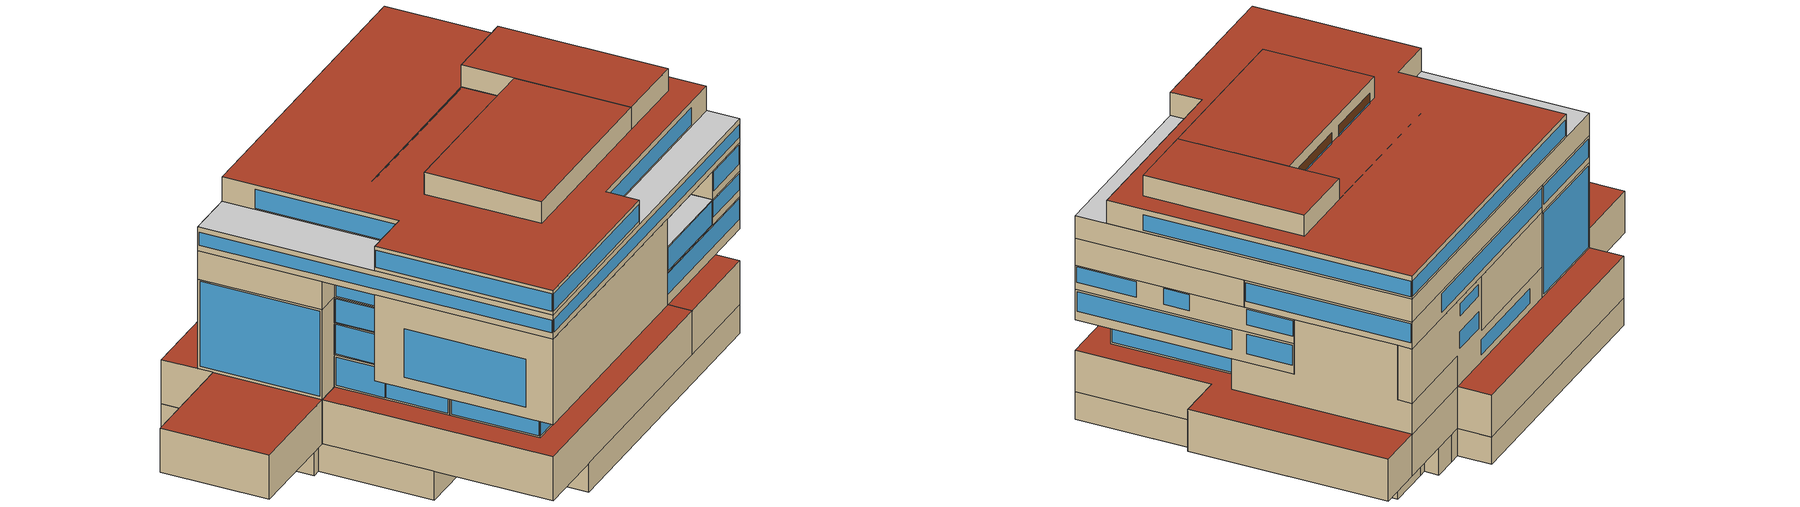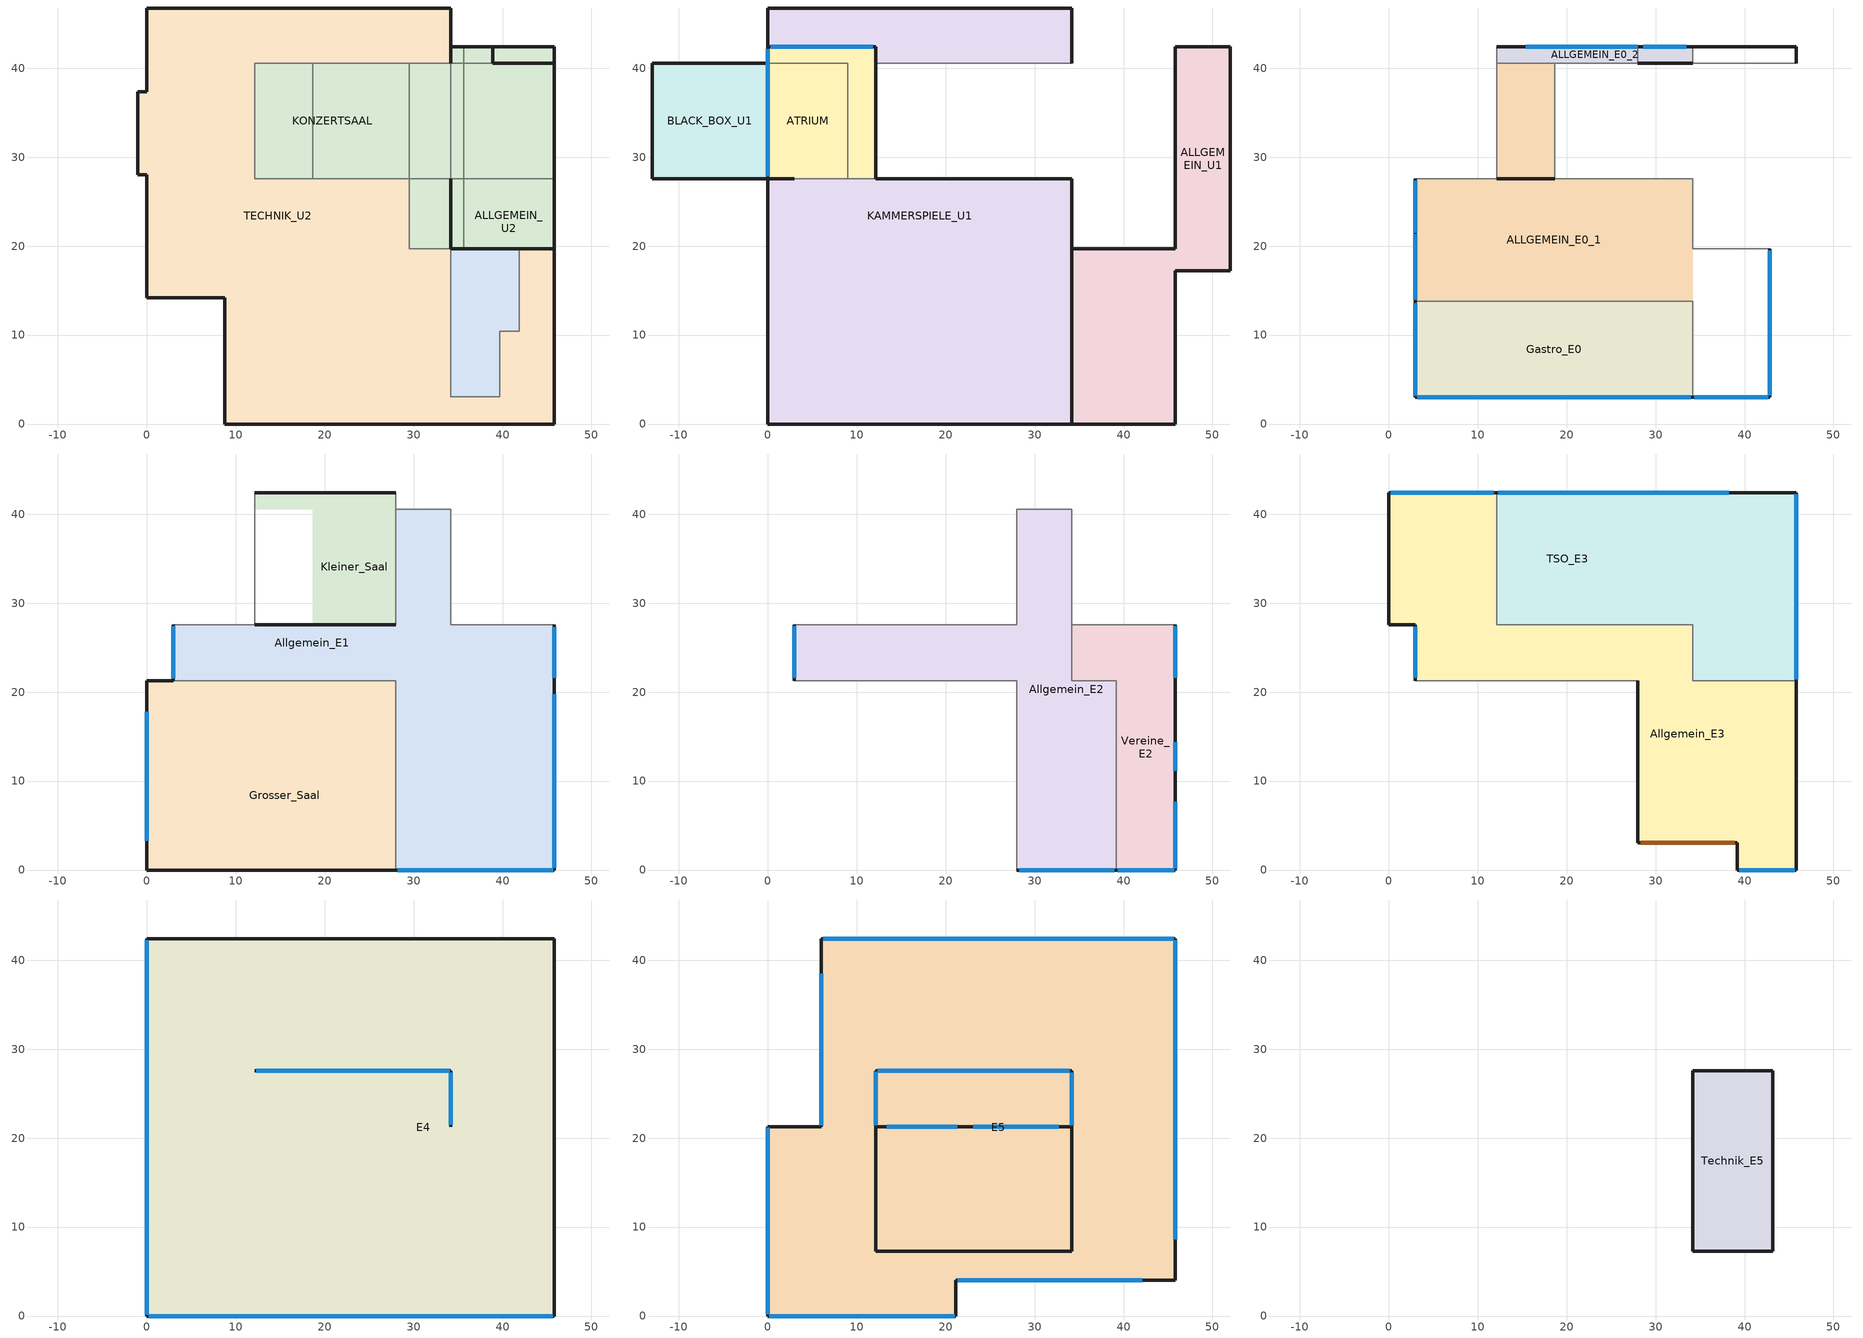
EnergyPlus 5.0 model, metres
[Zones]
TECHNIK_U2
 floor ground (GROUND_FLOOR): 34.17,46.77 34.17,40.57 29.51,40.57 29.51,19.71 34.17,19.71 34.17,3.06 39.71,3.06 39.71,10.41 41.91,10.41 41.91,19.71 45.82,19.71 45.82,0 8.8,0 8.8,14.18 0,14.18 0,28.05 -1,28.05 -1,37.37 0,37.37 0,46.77 z0
 wall outside (EXT_WALL): 34.17,40.57 34.17,46.77 0,46.77 0,37.37 -1,37.37 -1,28.05 0,28.05 0,14.18 8.8,14.18 8.8,0 45.82,0 45.82,19.71 z0:3.6
 wall to KONZERTSAAL (ADJ_WALL): 34.17,19.71 29.51,19.71 29.51,40.57 34.17,40.57 z0:3.6
 wall to ALLGEMEIN_U2 (ADJ_WALL): 45.82,19.71 41.91,19.71 41.91,10.41 39.71,10.41 39.71,3.06 34.17,3.06 34.17,19.71 z0:3.6
 ceiling to KAMMERSPIELE_U1 (ADJ_CEILING): 0,46.77 0,14.18 8.8,14.18 8.8,0 45.82,0 45.82,19.71 41.91,19.71 41.91,10.41 39.71,10.41 39.71,3.06 34.17,3.06 34.17,19.71 29.51,19.71 29.51,27.57 12.17,27.57 12.17,40.57 34.17,40.57 34.17,46.77 z3.6
 ceiling to KONZERTSAAL (ADJ_CEILING): 12.17,40.57 12.17,27.57 29.51,27.57 29.51,40.57 z3.6
 ceiling to BLACK_BOX_U1 (ADJ_CEILING): -1,37.37 -1,28.05 0,28.05 0,37.37 z3.6
 ceiling to ATRIUM (ADJ_CEILING): 0,40.57 0,27.57 9,27.57 9,40.57 z3.6
KONZERTSAAL
 floor ground (EXT_FLOOR): 45.82,42.42 45.82,40.57 38.93,40.57 38.93,42.42 z3.6
 floor to TECHNIK_U2 (ADJ_CEILING): 29.51,40.57 29.51,27.57 12.17,27.57 12.17,40.57 z3.6
 floor ground (GROUND_FLOOR): 35.62,42.42 35.62,19.71 29.51,19.71 29.51,40.57 34.17,40.57 34.17,42.42 z0
 floor to ALLGEMEIN_U2 (ADJ_CEILING): 45.82,40.57 45.82,19.71 35.62,19.71 35.62,42.42 38.93,42.42 38.93,40.57 z3.6
 wall outside (EXT_WALL): 45.82,42.42 34.17,42.42 / 34.17,19.71 45.82,19.71 z9.1:13.1; 45.82,42.42 34.17,42.42 34.17,40.57 z3.6:9.1; 34.17,27.57 34.17,19.71 z3.6:13.1; 35.62,42.42 34.17,42.42 34.17,40.57 z0:3.6; 45.82,19.71,13.1 45.82,19.71,9.1 45.82,42.42,9.1 45.82,42.42,13.1 45.82,40.57,13.1 45.82,40.57,20.29 45.82,27.57,20.29 45.82,27.57,13.1; 45.82,19.71,13.1 45.82,19.71,9.1 45.82,42.42,9.1 45.82,42.42,13.1 45.82,40.57,13.1 45.82,40.57,20.29 45.82,27.57,20.29 45.82,27.57,13.1
 wall to ALLGEMEIN_U2 (ADJ_WALL): 34.17,19.71 35.62,19.71 35.62,42.42 z0:3.6
 wall to ALLGEMEIN_E0_2 (ADJ_WALL): 45.82,40.57 34.17,40.57 z13.1:20.29; 34.17,42.42 34.17,40.57 18.67,40.57 z9.1:13.1
 wall to KAMMERSPIELE_U1 (ADJ_WALL): 34.17,40.57 12.17,40.57 12.17,27.57 34.17,27.57 z3.6:9.1; 18.67,27.57 34.17,27.57 z9.1:13.1
 wall to ALLGEMEIN_E0_1 (ADJ_WALL): 18.67,40.57 18.67,27.57 z9.1:13.1
 wall to TECHNIK_U2 (ADJ_WALL): 34.17,40.57 29.51,40.57 29.51,19.71 34.17,19.71 z0:3.6
 wall to Allgemein_E2 (ADJ_WALL): 34.17,40.57 34.17,27.57 z17.09:20.29
 wall to Allgemein_E1 (ADJ_WALL): 34.17,40.57 34.17,27.57 45.82,27.57 z13.1:17.09
 wall to ALLGEMEIN_U1 (ADJ_WALL): 34.17,19.71 45.82,19.71 45.82,42.42 z3.6:9.1
 wall to Vereine_E2 (ADJ_WALL): 34.17,27.57 45.82,27.57 z17.09:20.29
 ceiling to Allgemein_E1 (ADJ_CEILING): 28,40.57 28,27.57 34.17,27.57 34.17,19.71 45.82,19.71 45.82,27.57 34.17,27.57 34.17,40.57 z13.1
 ceiling to TSO_E3 (ADJ_CEILING): 34.17,40.57 34.17,27.57 45.82,27.57 45.82,40.57 z20.29
 ceiling to Kleiner_Saal (ADJ_CEILING): 18.67,40.57 18.67,27.57 28,27.57 28,40.57 z13.1
 ceiling to ALLGEMEIN_E0_1 (ADJ_CEILING): 12.17,40.57 12.17,27.57 18.67,27.57 18.67,40.57 z9.1
 roof outside (EXT_ROOF): 34.17,42.42 34.17,40.57 45.82,40.57 45.82,42.42 z13.1; 29.51,27.57 29.51,19.71 34.17,19.71 34.17,27.57 z3.6
ALLGEMEIN_U2
 floor ground (GROUND_FLOOR): 45.82,40.57 45.82,19.71 41.91,19.71 41.91,10.41 39.71,10.41 39.71,3.06 34.17,3.06 34.17,19.71 35.62,19.71 35.62,42.42 38.93,42.42 38.93,40.57 z0
 wall outside (EXT_WALL): 45.82,19.71 45.82,40.57 39.93,40.57 38.93,40.57 38.93,42.42 35.62,42.42 z0:3.6
 wall to KONZERTSAAL (ADJ_WALL): 35.62,42.42 35.62,19.71 34.17,19.71 z0:3.6
 wall to TECHNIK_U2 (ADJ_WALL): 34.17,19.71 34.17,3.06 39.71,3.06 39.71,10.41 41.91,10.41 41.91,19.71 45.82,19.71 z0:3.6
 roof outside (EXT_ROOF): 35.62,42.42 35.62,19.71 34.17,19.71 34.17,3.06 39.71,3.06 39.71,10.41 41.91,10.41 41.91,19.71 45.82,19.71 45.82,40.57 38.93,40.57 38.93,42.42 z3.6
ALLGEMEIN_U1
 floor ground (GROUND_FLOOR): 52.02,42.42 52.02,17.21 45.82,17.21 45.82,42.42 z3.6
 floor to ALLGEMEIN_U2 (ADJ_CEILING): 41.91,19.71 41.91,10.41 39.71,10.41 39.71,3.06 34.17,3.06 34.17,19.71 z3.6
 floor to TECHNIK_U2 (ADJ_CEILING): 45.82,19.71 45.82,0 34.17,0 34.17,3.06 39.71,3.06 39.71,10.41 41.91,10.41 41.91,19.71 z3.6
 wall outside (EXT_WALL): 34.17,0 45.82,0 45.82,17.21 52.02,17.21 52.02,42.42 45.82,42.42 z3.6:9.1; 45.82,42.42 45.82,19.71 / 34.17,19.71 45.82,19.71 z6.36:9.1
 wall to KONZERTSAAL (ADJ_WALL): 45.82,42.42 45.82,19.71 / 34.17,19.71 45.82,19.71 z3.6:6.36
 wall to KAMMERSPIELE_U1 (ADJ_WALL): 34.17,19.71 34.17,0 z3.6:9.1
 wall ground (EXT_WALL): 52.02,42.42 45.82,42.42 z3.6:9.1
 ceiling to ALLGEMEIN_E0_1 (ADJ_CEILING): 34.17,19.71 34.17,3 42.82,3 42.82,19.71 z9.1
 roof outside (EXT_ROOF): 45.82,42.42 45.82,19.71 42.82,19.71 42.82,3 34.17,3 34.17,0 45.82,0 45.82,17.21 52.02,17.21 52.02,42.42 z9.1
KAMMERSPIELE_U1
 floor ground (GROUND_FLOOR): 8.8,14.18 8.8,0 0,0 0,14.18 z3.6
 floor to TECHNIK_U2 (ADJ_CEILING): 34.17,46.77 34.17,40.57 12.17,40.57 12.17,27.57 34.17,27.57 34.17,0 8.8,0 8.8,14.18 0,14.18 0,27.57 9,27.57 9,40.57 0,40.57 0,46.77 z3.6
 wall outside (EXT_WALL): 34.17,40.57 34.17,46.77 0,46.77 0,40.57 / 0,27.57 0,0 34.17,0 34.17,27.57 12.17,27.57 z3.6:9.1
 wall to ATRIUM (ADJ_WALL): 0,40.57 9,40.57 9,27.57 0,27.57 z3.6:9.1
 wall to KONZERTSAAL (ADJ_WALL): 12.17,27.57 12.17,40.57 34.17,40.57 z3.6:9.1
 ceiling to Gastro_E0 (ADJ_CEILING): 2.98,13.79 2.98,3 34.17,3 34.17,13.79 z9.1
 ceiling to ALLGEMEIN_E0_1 (ADJ_CEILING): 2.98,27.57 2.98,13.79 34.17,13.79 34.17,27.57 z9.1
 ceiling to ALLGEMEIN_E0_2 (ADJ_CEILING): 0,42.42 0,40.57 34.17,40.57 34.17,42.42 z9.1
 ceiling to ATRIUM (ADJ_CEILING): 9,40.57 9,27.57 12.17,27.57 12.17,40.57 z9.1
 roof outside (EXT_ROOF): 0,27.57 0,0 34.17,0 34.17,3 2.98,3 2.98,27.57 z9.1; 0,46.77 0,42.42 34.17,42.42 34.17,46.77 z9.1
ATRIUM
 floor to TECHNIK_U2 (ADJ_CEILING): 9,40.57 9,27.57 0,27.57 0,40.57 z3.6
 floor to KAMMERSPIELE_U1 (ADJ_CEILING): 12.17,42.42 12.17,27.57 9,27.57 9,40.57 0,40.57 0,42.42 z9.1
 wall outside (EXT_WALL): 12.17,27.57 12.17,42.42 z9.1:13.1; 12.17,42.42 0,42.42 0,27.57 2.98,27.57 z9.1:20.29
 wall to KAMMERSPIELE_U1 (ADJ_WALL): 0,27.57 9,27.57 9,40.57 / 0,40.57 9,40.57 z3.6:9.1
 wall to Allgemein_E1 (ADJ_WALL): 2.98,27.57 12.17,27.57 z13.1:17.09
 wall to Kleiner_Saal (ADJ_WALL): 12.17,27.57 12.17,42.42 z13.1:20.29
 wall to ALLGEMEIN_E0_1 (ADJ_WALL): 2.98,27.57 12.17,27.57 z9.1:13.1
 wall to Allgemein_E2 (ADJ_WALL): 2.98,27.57 12.17,27.57 z17.09:20.29
 wall to BLACK_BOX_U1 (ADJ_WALL): 0,40.57 0,27.57 z3.6:9.1
 window (EXT_WINDOW1): 11.8,42.42 0.34,42.42 z9.34:20.02; 0,42.13 0,27.88 z9.45:20.07
 ceiling to Allgemein_E3 (ADJ_CEILING): 0,42.42 0,27.57 12.17,27.57 12.17,42.42 z20.29
BLACK_BOX_U1
 floor to TECHNIK_U2 (ADJ_CEILING): 0,37.37 0,28.05 -1,28.05 -1,37.37 z3.6
 floor ground (GROUND_FLOOR): 0,40.57 0,27.57 -13,27.57 -13,40.57 z3.6
 wall outside (EXT_WALL): -13,27.57 0,27.57 / 0,40.57 -13,40.57 z3.6:9.1
 wall to ATRIUM (ADJ_WALL): 0,27.57 0,40.57 z3.6:9.1
 wall ground (EXT_WALL): -13,40.57 -13,27.57 z3.6:9.1
 roof outside (EXT_ROOF): -13,40.57 -13,27.57 0,27.57 0,40.57 z9.1
Gastro_E0
 floor to KAMMERSPIELE_U1 (ADJ_CEILING): 34.17,13.79 34.17,3 2.98,3 2.98,13.79 z9.1
 wall outside (EXT_WALL): 2.98,13.79 2.98,3 34.17,3 z9.1:13.1
 wall to ALLGEMEIN_E0_1 (ADJ_WALL): 34.17,3 34.17,13.79 2.98,13.79 z9.1:13.1
 window (EXT_WINDOW1): 3.2,3 33.97,3 z9.33:12.92; 2.98,13.55 2.98,3.15 z9.32:12.84
 ceiling to Grosser_Saal (ADJ_CEILING): 2.98,13.79 2.98,3 28,3 28,13.79 z13.1
 ceiling to Allgemein_E1 (ADJ_CEILING): 28,13.79 28,3 34.17,3 34.17,13.79 z13.1
ALLGEMEIN_E0_1
 floor to KAMMERSPIELE_U1 (ADJ_CEILING): 34.17,27.57 34.17,13.79 2.98,13.79 3,27.57 z9.1
 floor to KONZERTSAAL (ADJ_CEILING): 18.67,40.57 18.67,27.57 12.17,27.57 12.17,40.57 z9.1
 wall outside (EXT_WALL): 3,27.57 2.98,27.57 2.98,13.79 / 18.67,27.57 12.17,27.57 / 34.17,3 42.82,3 42.82,19.71 z9.1:13.1
 wall to KONZERTSAAL (ADJ_WALL): 42.82,19.71 34.17,19.71 34.17,27.57 18.67,27.57 18.67,40.57 z9.1:13.1
 wall to Gastro_E0 (ADJ_WALL): 2.98,13.79 34.17,13.79 34.17,3 z9.1:13.1
 wall to ALLGEMEIN_E0_2 (ADJ_WALL): 18.67,40.57 12.17,40.57 z9.1:13.1
 wall to ATRIUM (ADJ_WALL): 12.17,40.57 12.17,27.57 3,27.57 z9.1:13.1
 window (EXT_WINDOW1): 2.98,27.34 2.98,21.53 z9.32:12.86; 2.98,21.36 2.98,14 z9.35:12.84; 42.82,3.23 42.82,19.49 z9.35:12.74; 34.36,3 42.65,3 z9.31:12.87
 ceiling to Kleiner_Saal (ADJ_CEILING): 12.17,40.57 12.17,27.57 18.67,27.57 18.67,40.57 z13.1
 ceiling to ALLGEMEIN_U1 (ADJ_CEILING): 34.17,19.71 34.17,3 42.82,3 42.82,19.71 z9.1
 ceiling to Allgemein_E1 (ADJ_CEILING): 2.98,27.57 2.98,21.27 28,21.27 28,13.79 34.17,13.79 34.17,3 42.82,3 42.82,19.71 34.17,19.71 34.17,27.57 z13.1
 ceiling to Grosser_Saal (ADJ_CEILING): 2.98,21.27 2.98,13.79 28,13.79 28,21.27 z13.1
 roof outside (EXT_ROOF): 2.98,27.57 2.98,13.79 3,27.57 z9.1
ALLGEMEIN_E0_2
 floor ground (GROUND_FLOOR): 34.17,42.42 34.17,40.57 12.17,40.57 12.17,42.42 z9.1
 wall outside (EXT_WALL): 28,40.57 34.17,40.57 z16.85:17.09; 45.82,40.57 45.82,42.42 z13.1:20.29; 45.82,42.42,20.29 45.82,42.42,13.1 34.17,42.42,13.1 34.17,42.42,9.1 12.17,42.42,9.1 12.17,42.42,13.1 28,42.42,13.1 28,42.42,20.29
 wall to KONZERTSAAL (ADJ_WALL): 34.17,40.57 45.82,40.57 z13.1:20.29; 34.17,40.57 34.17,42.42 z9.1:13.1; 18.67,40.57,13.1 18.67,40.57,9.1 34.17,40.57,9.1 34.17,40.57,16.85 28,40.57,16.85 28,40.57,13.1
 wall to ATRIUM (ADJ_WALL): 12.17,42.42 12.17,40.57 z9.1:13.1
 wall to Allgemein_E2 (ADJ_WALL): 28,40.57 34.17,40.57 z17.09:20.29
 wall to Kleiner_Saal (ADJ_WALL): 28,42.42 28,40.57 z13.1:20.29
 wall to ALLGEMEIN_E0_1 (ADJ_WALL): 12.17,40.57 18.67,40.57 z9.1:13.1
 window (EXT_WINDOW1): 33.47,42.42 28.64,42.42 z13.8:15.99; 33.4,42.42 28.68,42.42 z18.05:19.61; 28.02,42.42 15.38,42.42 z10.01:11.95
 ceiling to Kleiner_Saal (ADJ_CEILING): 12.17,42.42 12.17,40.57 28,40.57 28,42.42 z13.1
 ceiling to Allgemein_E3 (ADJ_CEILING): 28,42.42 28,40.57 45.82,40.57 45.82,42.42 z20.29
 roof outside (EXT_ROOF): 34.17,42.42 34.17,40.57 45.82,40.57 45.82,42.42 z13.1
Grosser_Saal
 floor to Gastro_E0 (ADJ_CEILING): 28,13.79 28,3 2.98,3 2.98,13.79 z13.1
 floor ground (GROUND_FLOOR): 28,3 28,0 0,0 0,21.27 2.98,21.27 2.98,3 z13.1; 28,21.27 28,13.79 2.98,13.79 2.98,21.27 z13.1
 wall outside (EXT_WALL): 2.98,21.27 0,21.27 0,0 28,0 z13.1:23.84
 wall to Allgemein_E2 (ADJ_WALL): 28,0 28,21.27 2.98,21.27 z17.09:20.29
 wall to Allgemein_E1 (ADJ_WALL): 28,0 28,21.27 2.98,21.27 z13.1:17.09
 wall to Allgemein_E3 (ADJ_WALL): 28,0 28,21.27 2.98,21.27 z20.29:23.84
 window (EXT_WINDOW1): 0,17.79 0,3.28 z14.45:20.48
 ceiling to E4 (ADJ_CEILING): 0,21.27 0,0 28,0 28,21.27 z23.84
Kleiner_Saal
 floor to KONZERTSAAL (ADJ_CEILING): 28,40.57 28,27.57 18.67,27.57 18.67,40.57 z13.1
 floor to ALLGEMEIN_E0_2 (ADJ_CEILING): 28,42.42 28,40.57 12.17,40.57 12.17,42.42 z13.1
 wall outside (EXT_WALL): 12.17,27.57 28,27.57 / 28,42.42 12.17,42.42 z13.1:20.29
 wall to ATRIUM (ADJ_WALL): 12.17,42.42 12.17,27.57 z13.1:20.29
 wall to ALLGEMEIN_E0_2 (ADJ_WALL): 28,27.57 28,42.42 z13.1:20.29
 ceiling to TSO_E3 (ADJ_CEILING): 12.17,42.42 12.17,27.57 28,27.57 28,42.42 z20.29
 roof outside (EXT_ROOF): 12.17,40.57 12.17,27.57 18.67,27.57 18.67,40.57 z13.1
Allgemein_E1
 floor outside (EXT_ROOF): 45.82,19.71 45.82,0 28,0 28,3 42.82,3 42.82,19.71 z13.1
 floor to KONZERTSAAL (ADJ_CEILING): 45.82,27.57 45.82,19.71 34.17,19.71 34.17,27.57 z13.1; 34.17,40.57 34.17,19.71 42.82,19.71 42.82,3 34.17,3 34.17,13.79 28,13.79 28,21.27 2.98,21.27 2.98,27.57 28,27.57 28,40.57 z13.1
 floor to Gastro_E0 (ADJ_CEILING): 34.17,13.79 34.17,3 28,3 28,13.79 z13.1
 wall outside (EXT_WALL): 2.98,27.57 2.98,21.27 / 28,0 45.82,0 45.82,27.57 z13.1:17.09
 wall to ALLGEMEIN_E0_2 (ADJ_WALL): 34.17,40.57 28,40.57 / 28,0 28,21.27 z13.1:17.09
 wall to Grosser_Saal (ADJ_WALL): 2.98,21.27 28,21.27 z13.1:17.09
 wall to ATRIUM (ADJ_WALL): 12.17,27.57 2.98,27.57 z13.1:17.09
 wall to Kleiner_Saal (ADJ_WALL): 28,40.57 28,27.57 12.17,27.57 z13.1:17.09
 wall to KONZERTSAAL (ADJ_WALL): 45.82,27.57 34.17,27.57 34.17,40.57 z13.1:17.09
 window (EXT_WINDOW1): 45.82,21.6 45.82,27.3 z14.22:16.82; 45.82,0.27 45.82,19.74 z14.32:16.88; 28.2,0 45.69,0 z14.34:16.89; 2.98,27.42 2.98,21.57 z13.23:16.93
 ceiling to Allgemein_E2 (ADJ_CEILING): 2.98,27.57 2.98,21.27 28,21.27 28,0 39.17,0 39.17,21.27 34.17,21.27 34.17,40.57 28,40.57 28,27.57 z17.09
 ceiling to Vereine_E2 (ADJ_CEILING): 34.17,27.57 34.17,21.27 39.17,21.27 39.17,0 45.82,0 45.82,27.57 z17.09
Vereine_E2
 floor to Allgemein_E1 (ADJ_CEILING): 45.82,27.57 45.82,0 39.17,0 39.17,21.27 34.17,21.27 34.17,27.57 z17.09
 wall outside (EXT_WALL): 39.17,0 45.82,0 45.82,27.57 z17.09:20.29
 wall to KONZERTSAAL (ADJ_WALL): 45.82,27.57 34.17,27.57 z17.09:20.29
 wall to Allgemein_E2 (ADJ_WALL): 34.17,27.57 34.17,21.27 39.17,21.27 39.17,0 z17.09:20.29
 window (EXT_WINDOW1): 39.35,0 45.69,0 z18.06:20.05; 45.82,11.14 45.82,14.36 / 45.82,21.61 45.82,27.39 / 45.82,0.18 45.82,7.67 z18.06:20.12
 ceiling to TSO_E3 (ADJ_CEILING): 34.17,27.57 34.17,21.27 45.82,21.27 45.82,27.57 z20.29
 ceiling to Allgemein_E3 (ADJ_CEILING): 39.17,21.27 39.17,0 45.82,0 45.82,21.27 z20.29
Allgemein_E2
 floor to Allgemein_E1 (ADJ_CEILING): 34.17,40.57 34.17,21.27 39.17,21.27 39.17,0 28,0 28,21.27 2.98,21.27 2.98,27.57 28,27.57 28,40.57 z17.09
 wall outside (EXT_WALL): 28,0 39.17,0 / 2.98,27.57 2.98,21.27 z17.09:20.29
 wall to Kleiner_Saal (ADJ_WALL): 28,27.57 12.17,27.57 z17.09:20.29
 wall to ATRIUM (ADJ_WALL): 12.17,27.57 2.98,27.57 / 28,40.57 28,27.57 z17.09:20.29
 wall to Vereine_E2 (ADJ_WALL): 39.17,0 39.17,21.27 34.17,21.27 34.17,27.57 z17.09:20.29
 wall to Grosser_Saal (ADJ_WALL): 2.98,21.27 28,21.27 28,0 z17.09:20.29
 wall to KONZERTSAAL (ADJ_WALL): 34.17,27.57 34.17,40.57 z17.09:20.29
 wall to ALLGEMEIN_E0_2 (ADJ_WALL): 34.17,40.57 28,40.57 z17.09:20.29
 window (EXT_WINDOW1): 28.3,0 38.97,0 z17.27:20.11; 2.98,27.38 2.98,21.62 z17.22:20.15
 ceiling to Allgemein_E3 (ADJ_CEILING): 2.98,27.57 2.98,21.27 28,21.27 28,0 39.17,0 39.17,21.27 34.17,21.27 34.17,27.57 z20.29; 28,40.57 28,27.57 34.17,27.57 34.17,40.57 z20.29
Allgemein_E3
 floor to Allgemein_E2 (ADJ_CEILING): 34.17,27.57 34.17,21.27 39.17,21.27 39.17,3.09 28,3.09 28,21.27 2.98,21.27 2.98,27.57 z20.29
 floor to Vereine_E2 (ADJ_CEILING): 45.82,21.27 45.82,0 39.17,0 39.17,21.27 z20.29
 floor to ATRIUM (ADJ_CEILING): 12.17,42.42 12.17,27.57 0,27.57 0,42.42 z20.29
 wall outside (EXT_WALL): 12.17,42.42 0,42.42 0,27.57 2.98,27.57 2.98,21.27 / 28,21.27 28,3.09 39.17,3.09 39.17,0 45.82,0 45.82,21.27 z20.29:23.84
 wall to TSO_E3 (ADJ_WALL): 45.82,21.27 34.17,21.27 34.17,27.57 12.17,27.57 12.17,42.42 z20.29:23.84
 wall to Grosser_Saal (ADJ_WALL): 2.98,21.27 28,21.27 z20.29:23.84
 window (EXT_WINDOW1): 11.82,42.42 0.24,42.42 z21.17:23.53; 2.98,27.36 2.98,21.62 z20.44:23.65; 39.4,0 45.63,0 z21.24:23.64
 door (EXT_WALL): 28.34,3.09 38.93,3.09 z20.29:23.57
 ceiling to E4 (ADJ_CEILING): 0,42.42 0,27.57 2.98,27.57 2.98,21.27 12.24,21.27 12.24,27.57 12.17,27.57 12.17,42.42 z23.84; 28,21.27 28,3.09 39.17,3.09 39.17,0 45.82,0 45.82,21.27 z23.84
 roof outside (EXT_WINDOW2): 12.24,27.57 12.24,21.27 34.17,21.27 34.17,27.57 z23.84
TSO_E3
 floor to Kleiner_Saal (ADJ_CEILING): 28,42.42 28,27.57 12.17,27.57 12.17,42.42 z20.29
 floor to ALLGEMEIN_E0_2 (EXT_ROOF): 45.82,42.42 45.82,40.57 28,40.57 28,42.42 z20.29
 floor to KONZERTSAAL (ADJ_CEILING): 45.82,40.57 45.82,27.57 34.17,27.57 34.17,40.57 z20.29
 floor to Allgemein_E2 (ADJ_CEILING): 34.17,40.57 34.17,27.57 28,27.57 28,40.57 z20.29
 floor to Vereine_E2 (ADJ_CEILING): 45.82,27.57 45.82,21.27 34.17,21.27 34.17,27.57 z20.29
 wall outside (EXT_WALL): 45.82,21.27 45.82,42.42 12.17,42.42 z20.29:23.84
 wall to Allgemein_E3 (ADJ_WALL): 12.17,42.42 12.17,27.57 34.17,27.57 34.17,21.27 45.82,21.27 z20.29:23.84
 window (EXT_WINDOW1): 45.82,21.45 45.82,42.24 z21.1:23.56; 38.24,42.42 12.32,42.42 z21.1:23.52
 ceiling to E4 (ADJ_CEILING): 12.17,42.42 12.17,27.57 34.17,27.57 34.17,21.27 45.82,21.27 45.82,42.42 z23.84
E4
 floor outside (GROUND_FLOOR): 2.98,27.57 2.98,21.27 0,21.27 0,27.57 z23.84
 floor to Grosser_Saal (ADJ_CEILING): 28,21.27 28,0 0,0 0,21.27 z23.84
 floor to TSO_E3 (ADJ_CEILING): 45.82,42.42 45.82,21.27 34.17,21.27 34.17,27.57 12.17,27.57 12.17,42.42 z23.84
 floor to Allgemein_E3 (ADJ_CEILING): 34.17,27.57 34.17,21.27 45.82,21.27 45.82,0 28,0 28,21.27 2.98,21.27 2.98,27.57 0,27.57 0,42.42 12.17,42.42 12.17,27.57 z23.84
 wall outside (EXT_WALL): 12.17,27.57 34.17,27.57 34.17,21.27 / 45.82,0 45.82,42.42 0,42.42 0,0 45.82,0 z23.84:26.82
 window (EXT_WINDOW1): 34.17,27.32 34.17,21.47 z24.09:26.56; 12.33,27.57 34.07,27.57 z23.98:26.47; 0,42.24 0,0.16 z24.59:26.18; 0.24,0 45.67,0 z24.63:26.18
 ceiling to E5 (ADJ_CEILING): 0,42.42 0,0 45.82,0 45.82,42.42 z26.82
E5
 floor to E4 (ADJ_CEILING): 45.82,42.42 45.82,4 21.17,4 21.17,0 0,0 0,21.27 6,21.27 6,42.42 z26.82
 wall outside (EXT_WALL): 21.17,0 21.17,4 45.82,4 45.82,42.42 6,42.42 6,21.27 0,21.27 0,0 21.17,0 / 12.17,21.27 12.17,27.57 34.17,27.57 34.17,21.27 12.17,21.27 z26.82:29.88; 12.17,21.27 12.17,7.27 34.17,7.27 34.17,21.27 12.17,21.27 z29.88:32.62
 window (EXT_WINDOW1): 12.17,21.45 12.17,27.45 z26.94:29.69; 0.16,0 21.01,0 z27.29:29.4; 32.75,21.27 23.11,21.27 / 21.33,21.27 13.38,21.27 z27.22:29.88; 45.82,8.61 45.82,42.27 z27.12:29.15; 21.35,4 42.1,4 z27.02:29.15; 12.37,27.57 33.95,27.57 z27.04:29.67; 0,21.16 0,0.18 z27.27:29.42; 6,38.5 6,21.44 z26.95:29.33; 34.17,27.34 34.17,21.46 z26.96:29.59; 45.66,42.42 6.22,42.42 z27.19:29.19
 door (EXT_WALL): 21.33,21.27 13.38,21.27 / 32.75,21.27 23.11,21.27 z29.88:31.12
 ceiling to Technik_E5 (ADJ_CEILING): 34.17,27.57 34.17,7.27 43.17,7.27 43.17,27.57 z29.88
 roof outside (EXT_ROOF): 12.17,21.27 12.17,7.27 34.17,7.27 34.17,21.27 z32.62; 6,42.42 6,21.27 0,21.27 0,0 21.17,0 21.17,4 45.82,4 45.82,42.42 z29.88
Technik_E5
 floor to E5 (ADJ_CEILING): 43.17,27.57 43.17,7.27 34.17,7.27 34.17,27.57 z29.88
 wall outside (EXT_WALL): 34.17,27.57 34.17,7.27 43.17,7.27 43.17,27.57 34.17,27.57 z29.88:32.62
 roof outside (EXT_ROOF): 34.17,27.57 34.17,7.27 43.17,7.27 43.17,27.57 z32.62
[Building]
TRNSYS17: North Axis {deg}=0; Terrain=City; Loads Convergence Tolerance Value=0; Temperature Convergence Tolerance Value {deltaC}=0; Solar Distribution=FullInteriorAndExterior; Maximum Number of Warmup Days=0
[Site:Location]
not used: Latitude {deg}=0; Longitude {deg}=0; Time Zone {hr}=0; Elevation {m}=0
[Construction]
EXT_WALL; EXT_ROOF; EXT_FLOOR; GROUND_FLOOR; ADJ_WALL; ADJ_CEILING; EXT_WINDOW1; EXT_WINDOW2: 
[WindowProperty:ShadingControl]
ESHADE=0; ESHADE=INPUT 1*MAX_ESHADE : SHADECNTRL=ESHADE_INTERNAL; ISHADE=INPUT 1*MAX_ISHADE : SHADECNTRL=ISHADE_INTERNAL
[SurfaceProperty:OtherSideCoefficients]
BOUNDARY=15; BOUNDARY=20; BOUNDARY=IDENTICAL; BOUNDARY=INPUT 1*TBOUNDARY; BOUNDARY=INPUT 1*TGROUND
[Zone] Multiplier=1
TECHNIK_U2; KONZERTSAAL; ALLGEMEIN_U2; ALLGEMEIN_U1; KAMMERSPIELE_U1; ATRIUM; BLACK_BOX_U1; Gastro_E0; ALLGEMEIN_E0_1; ALLGEMEIN_E0_2; Grosser_Saal; Kleiner_Saal; Allgemein_E1; Vereine_E2; Allgemein_E2; Allgemein_E3; TSO_E3; E4; E5; Technik_E5
